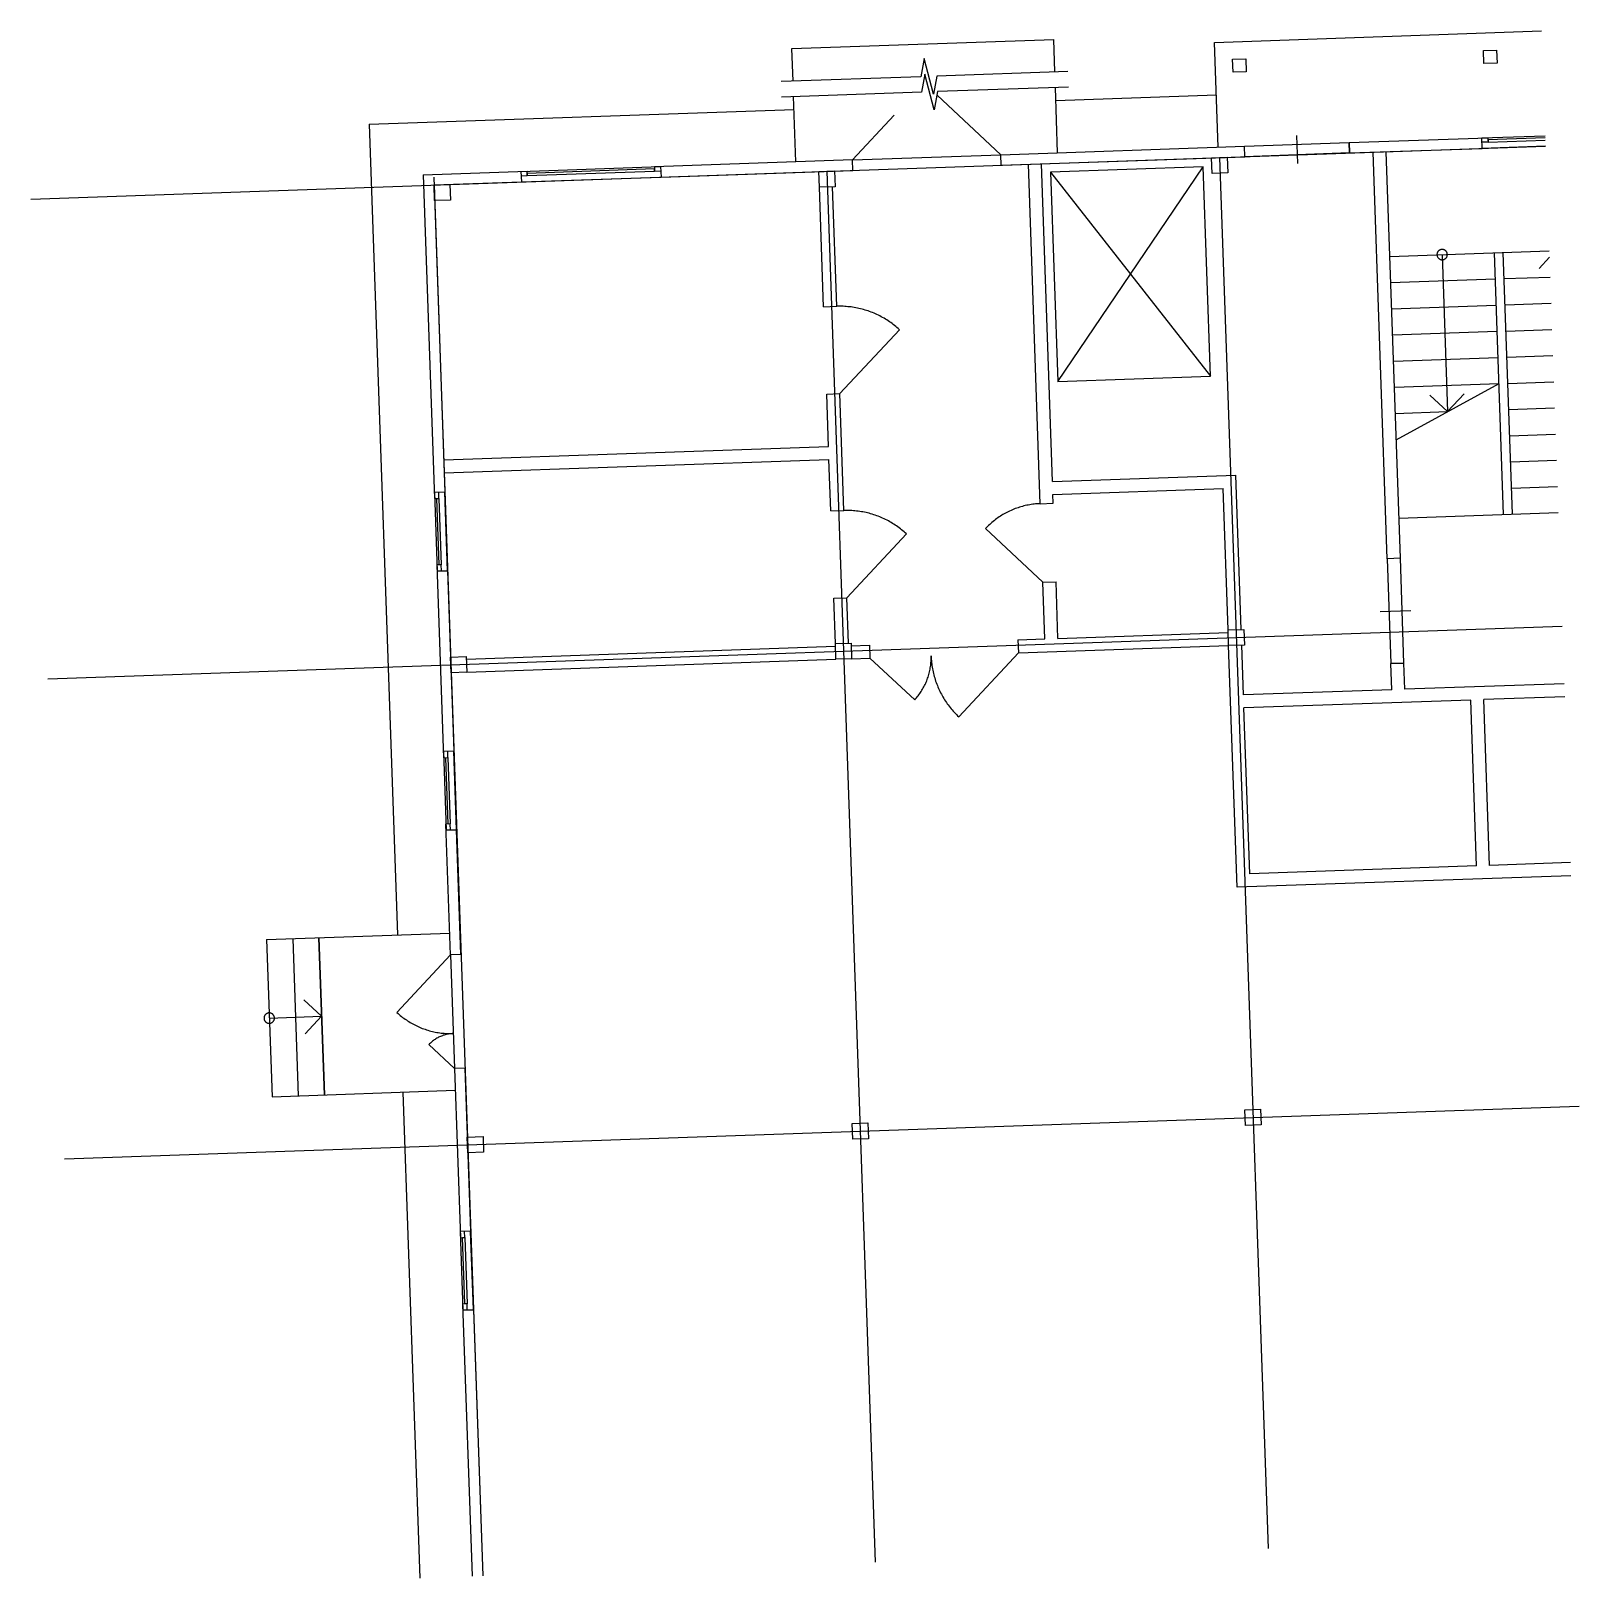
# Model space of a CAD drawing. Extents: x -27 to 2067, y -19 to 2074.
import ezdxf

# ---------------------------------------------------------------- set-up
doc = ezdxf.new("R2010")
doc.units = 0

msp = doc.modelspace()

# ---------------------------------------------------------------- linework, layer by layer
for p, q in [((1573.8, 2058.2), (2016, 2073.7)), ((1002.1, 2049.8), (1356.2, 2062.2)), ((1357.7, 2018.2), (1356.2, 2062.2)), ((1578.7, 1916.6), (1573.8, 2058.2)), ((1003.6, 2005.8), (1002.1, 2049.8)), ((1181.1, 2036.3), (1176.6, 2011.8)), ((1193.5, 1988.1), (1181.1, 2036.3)), ((1598.2, 2035.4), (1615.9, 2036)), ((1598.8, 2017.7), (1598.2, 2035.4)), ((1598.2, 2035.4), (1598.2, 2035.4)), ((1615.9, 2036), (1616.5, 2018.3)), ((1937.6, 2047.3), (1955.3, 2047.9)), ((1938.2, 2029.6), (1937.6, 2047.3)), ((1937.6, 2047.3), (1937.6, 2047.3)), ((1955.3, 2047.9), (1955.9, 2030.2)), ((1176.6, 2011.8), (987.4, 2005.2)), ((1181.9, 2015.3), (1177.4, 1990.8)), ((1194.3, 1967.1), (1181.9, 2015.3)), ((1198, 2012.6), (1193.5, 1988.1)), ((1375.4, 2018.8), (1198, 2012.6)), ((1616.5, 2018.3), (1598.8, 2017.7)), ((1955.9, 2030.2), (1938.2, 2029.6)), ((1177.4, 1990.8), (988.2, 1984.2)), ((1198.8, 1991.6), (1194.3, 1967.1)), ((1376.1, 1997.8), (1198.8, 1991.6)), ((1361.5, 1909), (1358.5, 1997.2)), ((1007.4, 1896.6), (1004.4, 1984.8)), ((1284.8, 1906.3), (1198.4, 1986.9)), ((1359.1, 1979.8), (1576.3, 1987.4)), ((430.1, 1947.4), (1005, 1967.4)), ((1084.2, 1899.3), (1140.5, 1959.8)), ((430.1, 1947.4), (468.4, 850.8)), ((1684.6, 1932.1), (1685.9, 1894.3)), ((1755.8, 1922.7), (1943.5, 1929.3)), ((1935.2, 1929), (2021, 1932)), ((1935.7, 1914.8), (1935.2, 1929)), ((1935.7, 1914.8), (1935.2, 1929)), ((1935.2, 1929), (1935.2, 1929)), ((1943.5, 1929.3), (1943.7, 1923.4)), ((2021.1, 1929.1), (1943.6, 1926.4)), ((-27.3, 1846.3), (2021.5, 1917.8)), ((1084.2, 1899.3), (1284.8, 1906.3)), ((1284.8, 1906.3), (1614.1, 1917.8)), ((1285.3, 1892.1), (1284.8, 1906.3)), ((1614.1, 1917.8), (1755.8, 1922.7)), ((1614.6, 1903.6), (1614.1, 1917.8)), ((1614.6, 1903.6), (1614.1, 1917.8)), ((1614.1, 1917.8), (1614.1, 1917.8)), ((1756.3, 1908.6), (1614.6, 1903.6)), ((1756.3, 1908.6), (1755.8, 1922.7)), ((1755.8, 1922.7), (1756.3, 1908.6)), ((1756.3, 1908.6), (1935.7, 1914.8)), ((1807.4, 1359.6), (1788.2, 1909.7)), ((1825.1, 1360.3), (1805.9, 1910.3)), ((1943.7, 1923.4), (1935.4, 1923.1)), ((2021.5, 1917.8), (1935.7, 1914.8)), ((1935.7, 1914.8), (1935.7, 1914.8)), ((1943.6, 1926.4), (1943.7, 1923.4)), ((1943.7, 1923.4), (2021.2, 1926.1)), ((635.6, 1883.6), (824.5, 1890.2)), ((816.3, 1887), (644, 1881)), ((1084.2, 1899.3), (816.2, 1889.9)), ((816.2, 1889.9), (816.4, 1884)), ((816.4, 1884), (816.3, 1887)), ((824.5, 1890.2), (825, 1876.1)), ((824.5, 1890.2), (824.5, 1890.2)), ((825, 1876.1), (1084.7, 1885.1)), ((1084.7, 1885.1), (1084.2, 1899.3)), ((1285.3, 1892.1), (1614.6, 1903.6)), ((1337.9, 1434.2), (1321.9, 1893.4)), ((1354.6, 1464.4), (1339.6, 1894)), ((1558.4, 1889.9), (1351.8, 1882.6)), ((1361.7, 1599.3), (1558.4, 1889.9)), ((1568.3, 1606.6), (1558.4, 1889.9)), ((1569.8, 1902.1), (1591, 1902.8)), ((1570.5, 1880.8), (1569.8, 1902.1)), ((1569.8, 1902.1), (1569.8, 1902.1)), ((1580.4, 1902.4), (1646.1, 21)), ((1591, 1902.8), (1591.8, 1881.6)), ((503.4, 1879), (643.9, 1883.9)), ((503.4, 1879), (518.7, 1441.1)), ((517.7, 1876), (583.8, -16.1)), ((518.1, 1865.3), (636.1, 1869.5)), ((518.1, 1865.3), (539.3, 1866.1)), ((518.1, 1865.3), (532.6, 1449.8)), ((518.8, 1844.1), (518.1, 1865.3)), ((518.1, 1865.3), (518.1, 1865.3)), ((539.3, 1866.1), (540.1, 1844.8)), ((635.6, 1883.6), (636.1, 1869.5)), ((635.8, 1877.7), (644.1, 1878)), ((636.1, 1869.5), (825, 1876.1)), ((644.1, 1878), (643.9, 1883.9)), ((643.9, 1883.9), (643.9, 1883.9)), ((644, 1881), (644.1, 1878)), ((644.1, 1878), (816.4, 1884)), ((644.1, 1878), (644.1, 1878)), ((816.4, 1884), (824.7, 1884.3)), ((1038.6, 1883.5), (1059.9, 1884.3)), ((1039.4, 1862.3), (1038.6, 1883.5)), ((1038.6, 1883.5), (1038.6, 1883.5)), ((1049.2, 1883.9), (1114.9, 2.5)), ((1059.9, 1884.3), (1060.6, 1863)), ((1351.8, 1882.6), (1568.3, 1606.6)), ((1351.8, 1882.6), (1361.7, 1599.3)), ((1351.8, 1882.6), (1351.8, 1882.6)), ((1591.8, 1881.6), (1570.5, 1880.8)), ((540.1, 1844.8), (518.8, 1844.1)), ((1060.6, 1863), (1039.4, 1862.3)), ((1045, 1700.6), (1039.4, 1862.3)), ((1062.7, 1701.2), (1057.1, 1862.9)), ((1810.8, 1768.7), (2026.4, 1776.2)), ((1874.7, 1772.5), (1874.6, 1771.9)), ((1874.6, 1771.9), (1874.6, 1771.4)), ((1874.6, 1771.4), (1874.6, 1770.9)), ((1874.6, 1770.9), (1874.6, 1770.4)), ((1874.6, 1770.4), (1874.7, 1769.8)), ((1874.8, 1773), (1874.7, 1772.5)), ((1874.7, 1769.8), (1874.8, 1769.3)), ((1875, 1773.5), (1874.8, 1773)), ((1874.8, 1769.3), (1875, 1768.8)), ((1875.2, 1774), (1875, 1773.5)), ((1875, 1768.8), (1875.2, 1768.3)), ((1875.4, 1774.5), (1875.2, 1774)), ((1875.2, 1768.3), (1875.4, 1767.9)), ((1875.7, 1774.9), (1875.4, 1774.5)), ((1875.4, 1767.9), (1875.7, 1767.4)), ((1876, 1775.3), (1875.7, 1774.9)), ((1875.7, 1767.4), (1876, 1767)), ((1876.3, 1775.8), (1876, 1775.3)), ((1876, 1767), (1876.3, 1766.6)), ((1876.7, 1776.1), (1876.3, 1775.8)), ((1876.3, 1766.6), (1876.6, 1766.2)), ((1876.6, 1766.2), (1877, 1765.8)), ((1877, 1776.5), (1876.7, 1776.1)), ((1877.5, 1776.8), (1877, 1776.5)), ((1877, 1765.8), (1877.4, 1765.5)), ((1877.4, 1765.5), (1877.9, 1765.2)), ((1877.9, 1777.1), (1877.5, 1776.8)), ((1878.4, 1777.4), (1877.9, 1777.1)), ((1877.9, 1765.2), (1878.3, 1764.9)), ((1878.3, 1764.9), (1878.8, 1764.7)), ((1878.8, 1777.6), (1878.4, 1777.4)), ((1879.3, 1777.8), (1878.8, 1777.6)), ((1878.8, 1764.7), (1879.3, 1764.5)), ((1879.8, 1778), (1879.3, 1777.8)), ((1879.3, 1764.5), (1879.8, 1764.3)), ((1880.3, 1778.1), (1879.8, 1778)), ((1879.8, 1764.3), (1880.3, 1764.2)), ((1880.9, 1778.1), (1880.3, 1778.1)), ((1880.3, 1764.2), (1880.8, 1764.1)), ((1880.8, 1764.1), (1881.4, 1764.1)), ((1881.4, 1778.2), (1880.9, 1778.1)), ((1881.9, 1778.2), (1881.4, 1778.2)), ((1881.4, 1764.1), (1881.9, 1764.1)), ((1881.6, 1771.1), (1889.1, 1558.7)), ((1882.4, 1778.1), (1881.9, 1778.2)), ((1881.9, 1764.1), (1882.4, 1764.1)), ((1883, 1778.1), (1882.4, 1778.1)), ((1882.4, 1764.1), (1882.9, 1764.2)), ((1882.9, 1764.2), (1883.4, 1764.3)), ((1883.5, 1777.9), (1883, 1778.1)), ((1883.4, 1764.3), (1883.9, 1764.5)), ((1884, 1777.8), (1883.5, 1777.9)), ((1883.9, 1764.5), (1884.4, 1764.7)), ((1884.5, 1777.6), (1884, 1777.8)), ((1884.4, 1764.7), (1884.9, 1764.9)), ((1884.9, 1777.4), (1884.5, 1777.6)), ((1885.4, 1777.1), (1884.9, 1777.4)), ((1884.9, 1764.9), (1885.4, 1765.2)), ((1885.8, 1776.8), (1885.4, 1777.1)), ((1885.4, 1765.2), (1885.8, 1765.5)), ((1886.2, 1776.5), (1885.8, 1776.8)), ((1885.8, 1765.5), (1886.2, 1765.8)), ((1886.6, 1776.1), (1886.2, 1776.5)), ((1886.2, 1765.8), (1886.6, 1766.1)), ((1887, 1775.7), (1886.6, 1776.1)), ((1886.6, 1766.1), (1887, 1766.5)), ((1887.3, 1775.3), (1887, 1775.7)), ((1887, 1766.5), (1887.3, 1766.9)), ((1887.6, 1774.9), (1887.3, 1775.3)), ((1887.3, 1766.9), (1887.6, 1767.4)), ((1887.9, 1774.4), (1887.6, 1774.9)), ((1887.6, 1767.4), (1887.9, 1767.8)), ((1888.1, 1773.9), (1887.9, 1774.4)), ((1887.9, 1767.8), (1888.1, 1768.3)), ((1888.3, 1773.5), (1888.1, 1773.9)), ((1888.1, 1768.3), (1888.3, 1768.8)), ((1888.4, 1772.9), (1888.3, 1773.5)), ((1888.3, 1768.8), (1888.4, 1769.3)), ((1888.6, 1772.4), (1888.4, 1772.9)), ((1888.4, 1769.3), (1888.6, 1769.8)), ((1888.6, 1771.9), (1888.6, 1772.4)), ((1888.7, 1771.4), (1888.6, 1771.9)), ((1888.6, 1770.3), (1888.7, 1770.9)), ((1888.6, 1769.8), (1888.6, 1770.3)), ((1888.7, 1770.9), (1888.7, 1771.4)), ((1964.8, 1419.5), (1952.5, 1773.6)), ((1976.6, 1419.9), (1964.3, 1774)), ((2012.7, 1752.5), (2026.7, 1767.5)), ((1812, 1733.3), (1953.7, 1738.2)), ((1965.5, 1738.6), (2027.7, 1740.8)), ((1045, 1700.6), (1062.7, 1701.2)), ((1064.9, 1701.2), (1062.7, 1701.2)), ((1067, 1701.3), (1064.9, 1701.2)), ((1069.2, 1701.2), (1067, 1701.3)), ((1071.3, 1701.2), (1069.2, 1701.2)), ((1073.5, 1701.1), (1071.3, 1701.2)), ((1075.6, 1700.9), (1073.5, 1701.1)), ((1077.8, 1700.7), (1075.6, 1700.9)), ((1079.9, 1700.5), (1077.8, 1700.7)), ((1082.1, 1700.3), (1079.9, 1700.5)), ((1084.2, 1700), (1082.1, 1700.3)), ((1086.4, 1699.6), (1084.2, 1700)), ((1088.5, 1699.3), (1086.4, 1699.6)), ((1090.6, 1698.8), (1088.5, 1699.3)), ((1092.7, 1698.4), (1090.6, 1698.8)), ((1094.8, 1697.9), (1092.7, 1698.4)), ((1096.9, 1697.4), (1094.8, 1697.9)), ((1099, 1696.8), (1096.9, 1697.4)), ((1101, 1696.2), (1099, 1696.8)), ((1813.3, 1697.8), (1954.9, 1702.8)), ((1966.7, 1703.2), (2028.9, 1705.4)), ((1103.1, 1695.5), (1101, 1696.2)), ((1105.1, 1694.9), (1103.1, 1695.5)), ((1107.2, 1694.1), (1105.1, 1694.9)), ((1109.2, 1693.4), (1107.2, 1694.1)), ((1111.2, 1692.6), (1109.2, 1693.4)), ((1113.2, 1691.8), (1111.2, 1692.6)), ((1115.2, 1690.9), (1113.2, 1691.8)), ((1117.1, 1690), (1115.2, 1690.9)), ((1119.1, 1689.1), (1117.1, 1690)), ((1121, 1688.1), (1119.1, 1689.1)), ((1122.9, 1687.1), (1121, 1688.1)), ((1124.8, 1686), (1122.9, 1687.1)), ((1126.7, 1685), (1124.8, 1686)), ((1128.5, 1683.9), (1126.7, 1685)), ((1130.4, 1682.7), (1128.5, 1683.9)), ((1132.2, 1681.5), (1130.4, 1682.7)), ((1133.9, 1680.3), (1132.2, 1681.5)), ((1135.7, 1679.1), (1133.9, 1680.3)), ((1137.5, 1677.8), (1135.7, 1679.1)), ((1139.2, 1676.5), (1137.5, 1677.8)), ((1140.9, 1675.2), (1139.2, 1676.5)), ((1066.8, 1583.1), (1147.4, 1669.5)), ((1142.5, 1673.8), (1140.9, 1675.2)), ((1144.2, 1672.4), (1142.5, 1673.8)), ((1145.8, 1671), (1144.2, 1672.4)), ((1147.4, 1669.5), (1145.8, 1671)), ((1814.5, 1662.4), (1956.2, 1667.4)), ((1968, 1667.8), (2030.1, 1670)), ((1969.2, 1632.4), (2031.4, 1634.6)), ((1815.8, 1627), (1957.4, 1632)), ((1361.7, 1599.3), (1568.3, 1606.6)), ((1817, 1591.6), (1958.6, 1596.6)), ((1819.5, 1520.8), (1958.6, 1596.6)), ((1970.4, 1597), (2032.6, 1599.1)), ((1049.1, 1582.5), (1066.8, 1583.1)), ((1051.6, 1511.7), (1049.1, 1582.5)), ((1072.4, 1425), (1066.8, 1583.1)), ((1865.1, 1581), (1889.1, 1558.7)), ((1911.4, 1582.6), (1889.1, 1558.7)), ((1818.2, 1556.2), (1889.1, 1558.7)), ((1971.7, 1561.6), (2033.8, 1563.7)), ((531.1, 1493.5), (1051.6, 1511.7)), ((1972.9, 1526.1), (2035.1, 1528.3)), ((531.7, 1475.8), (1052.2, 1494)), ((1054.7, 1424.4), (1052.2, 1494)), ((1974.2, 1490.7), (2036.3, 1492.9)), ((1354.6, 1464.4), (1602.5, 1473)), ((1609.8, 1264.1), (1602.5, 1473)), ((532.6, 1449.8), (518.4, 1449.4)), ((532.6, 1449.8), (518.4, 1449.4)), ((518.4, 1449.4), (522.1, 1343.1)), ((518.4, 1449.4), (518.4, 1449.4)), ((524.6, 1441.3), (524.3, 1449.6)), ((536.3, 1343.6), (532.6, 1449.8)), ((532.6, 1449.8), (532.6, 1449.8)), ((1355.2, 1446.7), (1585.4, 1454.7)), ((1355.6, 1434.9), (1355.2, 1446.7)), ((1592.1, 1263.5), (1585.4, 1454.7)), ((1975.4, 1455.3), (2037.6, 1457.5)), ((518.7, 1441.1), (524.6, 1441.3)), ((521.7, 1441.2), (524.6, 1441.3)), ((524.8, 1351.5), (521.7, 1441.2)), ((524.6, 1441.3), (527.7, 1351.6)), ((1054.7, 1424.4), (1072.4, 1425)), ((1074.5, 1425), (1072.4, 1425)), ((1076.7, 1425), (1074.5, 1425)), ((1078.8, 1425), (1076.7, 1425)), ((1081, 1425), (1078.8, 1425)), ((1083.1, 1424.9), (1081, 1425)), ((1085.3, 1424.7), (1083.1, 1424.9)), ((1087.4, 1424.5), (1085.3, 1424.7)), ((1089.6, 1424.3), (1087.4, 1424.5)), ((1091.7, 1424.1), (1089.6, 1424.3)), ((1093.9, 1423.8), (1091.7, 1424.1)), ((1296.6, 1424.3), (1294.8, 1423.4)), ((1298.5, 1425.2), (1296.6, 1424.3)), ((1300.4, 1426), (1298.5, 1425.2)), ((1302.3, 1426.7), (1300.4, 1426)), ((1304.2, 1427.5), (1302.3, 1426.7)), ((1306.1, 1428.2), (1304.2, 1427.5)), ((1308, 1428.8), (1306.1, 1428.2)), ((1309.9, 1429.5), (1308, 1428.8)), ((1311.9, 1430.1), (1309.9, 1429.5)), ((1313.8, 1430.6), (1311.9, 1430.1)), ((1315.8, 1431.1), (1313.8, 1430.6)), ((1317.8, 1431.6), (1315.8, 1431.1)), ((1319.8, 1432), (1317.8, 1431.6)), ((1321.8, 1432.4), (1319.8, 1432)), ((1323.8, 1432.8), (1321.8, 1432.4)), ((1325.8, 1433.1), (1323.8, 1432.8)), ((1327.8, 1433.4), (1325.8, 1433.1)), ((1329.8, 1433.6), (1327.8, 1433.4)), ((1331.8, 1433.9), (1329.8, 1433.6)), ((1333.9, 1434), (1331.8, 1433.9)), ((1335.9, 1434.2), (1333.9, 1434)), ((1337.9, 1434.2), (1335.9, 1434.2)), ((1337.9, 1434.2), (1355.6, 1434.9)), ((1096, 1423.4), (1093.9, 1423.8)), ((1098.1, 1423), (1096, 1423.4)), ((1100.2, 1422.6), (1098.1, 1423)), ((1102.3, 1422.2), (1100.2, 1422.6)), ((1104.4, 1421.7), (1102.3, 1422.2)), ((1106.5, 1421.2), (1104.4, 1421.7)), ((1108.6, 1420.6), (1106.5, 1421.2)), ((1110.7, 1420), (1108.6, 1420.6)), ((1112.7, 1419.3), (1110.7, 1420)), ((1114.8, 1418.7), (1112.7, 1419.3)), ((1116.8, 1417.9), (1114.8, 1418.7)), ((1118.9, 1417.2), (1116.8, 1417.9)), ((1120.9, 1416.4), (1118.9, 1417.2)), ((1122.8, 1415.6), (1120.9, 1416.4)), ((1124.8, 1414.7), (1122.8, 1415.6)), ((1126.8, 1413.8), (1124.8, 1414.7)), ((1128.7, 1412.9), (1126.8, 1413.8)), ((1130.7, 1411.9), (1128.7, 1412.9)), ((1132.6, 1410.9), (1130.7, 1411.9)), ((1134.5, 1409.8), (1132.6, 1410.9)), ((1136.3, 1408.8), (1134.5, 1409.8)), ((1138.2, 1407.6), (1136.3, 1408.8)), ((1140, 1406.5), (1138.2, 1407.6)), ((1141.8, 1405.3), (1140, 1406.5)), ((1143.6, 1404.1), (1141.8, 1405.3)), ((1145.4, 1402.9), (1143.6, 1404.1)), ((1266.7, 1403.4), (1265.3, 1402)), ((1268.2, 1404.9), (1266.7, 1403.4)), ((1269.7, 1406.2), (1268.2, 1404.9)), ((1271.2, 1407.6), (1269.7, 1406.2)), ((1272.7, 1408.9), (1271.2, 1407.6)), ((1274.3, 1410.2), (1272.7, 1408.9)), ((1275.9, 1411.5), (1274.3, 1410.2)), ((1277.5, 1412.8), (1275.9, 1411.5)), ((1279.1, 1414), (1277.5, 1412.8)), ((1280.8, 1415.2), (1279.1, 1414)), ((1282.5, 1416.3), (1280.8, 1415.2)), ((1284.2, 1417.4), (1282.5, 1416.3)), ((1285.9, 1418.5), (1284.2, 1417.4)), ((1287.6, 1419.6), (1285.9, 1418.5)), ((1289.4, 1420.6), (1287.6, 1419.6)), ((1291.2, 1421.6), (1289.4, 1420.6)), ((1293, 1422.5), (1291.2, 1421.6)), ((1294.8, 1423.4), (1293, 1422.5)), ((1823.2, 1414.6), (2038.8, 1422.1)), ((1076.5, 1306.9), (1157, 1393.3)), ((1147.1, 1401.6), (1145.4, 1402.9)), ((1148.8, 1400.3), (1147.1, 1401.6)), ((1150.5, 1399), (1148.8, 1400.3)), ((1152.2, 1397.6), (1150.5, 1399)), ((1153.8, 1396.2), (1152.2, 1397.6)), ((1155.4, 1394.8), (1153.8, 1396.2)), ((1157, 1393.3), (1155.4, 1394.8)), ((1265.3, 1402), (1263.9, 1400.5)), ((1341.7, 1328), (1263.9, 1400.5)), ((527.7, 1351.6), (521.8, 1351.4)), ((521.8, 1351.4), (521.8, 1351.4)), ((521.8, 1351.4), (530.9, 1090.5)), ((536.3, 1343.6), (522.1, 1343.1)), ((522.1, 1343.1), (536.3, 1343.6)), ((527.7, 1351.6), (524.8, 1351.5)), ((524.8, 1351.5), (524.8, 1351.5)), ((528, 1343.3), (527.7, 1351.6)), ((536.3, 1343.6), (544.8, 1099.3)), ((1825.1, 1360.3), (1807.4, 1359.6)), ((1825.1, 1360.3), (1807.4, 1359.6)), ((1807.4, 1359.6), (1812.3, 1218)), ((1807.4, 1359.6), (1807.4, 1359.6)), ((1830, 1218.6), (1825.1, 1360.3)), ((1341.7, 1328), (1359.4, 1328.6)), ((1344.3, 1251.3), (1341.7, 1328)), ((1362, 1251.9), (1359.4, 1328.6)), ((1058.8, 1306.3), (1076.5, 1306.9)), ((1060.9, 1244.9), (1058.8, 1306.3)), ((1078.6, 1245.6), (1076.5, 1306.9)), ((1798, 1288.4), (1839.4, 1289.8)), ((-4.6, 1197.1), (2044.2, 1268.6)), ((1362, 1251.9), (1592.2, 1259.9)), ((1592.1, 1263.5), (1613.3, 1264.2)), ((1592.8, 1242.2), (1592.1, 1263.5)), ((1592.1, 1263.5), (1592.1, 1263.5)), ((1613.3, 1264.2), (1614.1, 1243)), ((561.7, 1224), (1061, 1241.4)), ((1060.9, 1244.9), (1082.2, 1245.7)), ((1061.7, 1223.7), (1060.9, 1244.9)), ((1060.9, 1244.9), (1060.9, 1244.9)), ((1082.2, 1245.7), (1082.9, 1224.4)), ((1082.3, 1242.1), (1107.1, 1243)), ((1107.1, 1243), (1107.7, 1225.3)), ((1307.7, 1250), (1344.3, 1251.3)), ((1307.7, 1250), (1308.4, 1232.3)), ((1308.4, 1232.3), (1592.8, 1242.2)), ((1614.1, 1243), (1592.8, 1242.2)), ((1604.2, 915.3), (1592.8, 1242.2)), ((1612.9, 1175.6), (1610.5, 1242.9)), ((540.4, 1226.8), (561.6, 1227.5)), ((541.1, 1205.5), (540.4, 1226.8)), ((540.4, 1226.8), (540.4, 1226.8)), ((561.6, 1227.5), (562.4, 1206.3)), ((562.4, 1206.3), (1061.7, 1223.7)), ((1082.9, 1224.4), (1061.7, 1223.7)), ((1082.9, 1224.4), (1107.7, 1225.3)), ((1107.7, 1225.3), (1168.2, 1168.9)), ((1189.6, 1213.8), (1189.8, 1215.6)), ((1189.8, 1215.6), (1190, 1217.4)), ((1190, 1217.4), (1190.1, 1219.2)), ((1190.1, 1219.2), (1190.3, 1221)), ((1190.4, 1226.4), (1190.3, 1228.2)), ((1190.3, 1228.2), (1190.4, 1226)), ((1190.3, 1222.8), (1190.4, 1224.6)), ((1190.3, 1221), (1190.3, 1222.8)), ((1190.4, 1224.6), (1190.4, 1226.4)), ((1190.4, 1226), (1190.5, 1223.9)), ((1190.5, 1223.9), (1190.7, 1221.7)), ((1190.7, 1221.7), (1190.9, 1219.6)), ((1190.9, 1219.6), (1191.2, 1217.4)), ((1191.2, 1217.4), (1191.5, 1215.3)), ((1191.5, 1215.3), (1191.8, 1213.2)), ((1308.4, 1232.3), (1227.8, 1145.9)), ((1830, 1218.6), (1812.3, 1218)), ((1812.3, 1218), (1830, 1218.6)), ((1813.6, 1182.6), (1812.3, 1218)), ((1831.3, 1183.2), (1830, 1218.6)), ((562.4, 1206.3), (541.1, 1205.5)), ((1183.8, 1193), (1184.5, 1194.7)), ((1184.5, 1194.7), (1185.1, 1196.3)), ((1185.1, 1196.3), (1185.7, 1198)), ((1185.7, 1198), (1186.3, 1199.7)), ((1186.3, 1199.7), (1186.9, 1201.5)), ((1186.9, 1201.5), (1187.4, 1203.2)), ((1187.4, 1203.2), (1187.8, 1204.9)), ((1187.8, 1204.9), (1188.3, 1206.7)), ((1188.3, 1206.7), (1188.6, 1208.5)), ((1188.6, 1208.5), (1189, 1210.2)), ((1189, 1210.2), (1189.3, 1212)), ((1189.3, 1212), (1189.6, 1213.8)), ((1191.8, 1213.2), (1192.2, 1211)), ((1192.2, 1211), (1192.6, 1208.9)), ((1192.6, 1208.9), (1193, 1206.8)), ((1193, 1206.8), (1193.5, 1204.7)), ((1193.5, 1204.7), (1194, 1202.6)), ((1194, 1202.6), (1194.6, 1200.5)), ((1194.6, 1200.5), (1195.2, 1198.5)), ((1195.2, 1198.5), (1195.8, 1196.4)), ((1195.8, 1196.4), (1196.5, 1194.3)), ((1196.5, 1194.3), (1197.2, 1192.3)), ((1170.6, 1171.6), (1171.7, 1173)), ((1171.7, 1173), (1172.8, 1174.4)), ((1172.8, 1174.4), (1173.9, 1175.8)), ((1173.9, 1175.8), (1175, 1177.3)), ((1175, 1177.3), (1176, 1178.8)), ((1176, 1178.8), (1177, 1180.3)), ((1177, 1180.3), (1178, 1181.8)), ((1178, 1181.8), (1178.9, 1183.3)), ((1178.9, 1183.3), (1179.8, 1184.9)), ((1179.8, 1184.9), (1180.7, 1186.5)), ((1180.7, 1186.5), (1181.5, 1188.1)), ((1181.5, 1188.1), (1182.3, 1189.7)), ((1182.3, 1189.7), (1183.1, 1191.3)), ((1183.1, 1191.3), (1183.8, 1193)), ((1197.2, 1192.3), (1198, 1190.3)), ((1198, 1190.3), (1198.8, 1188.3)), ((1198.8, 1188.3), (1199.6, 1186.3)), ((1199.6, 1186.3), (1200.4, 1184.3)), ((1200.4, 1184.3), (1201.3, 1182.3)), ((1201.3, 1182.3), (1202.3, 1180.4)), ((1202.3, 1180.4), (1203.2, 1178.5)), ((1203.2, 1178.5), (1204.2, 1176.6)), ((1204.2, 1176.6), (1205.3, 1174.7)), ((1205.3, 1174.7), (1206.3, 1172.8)), ((1206.3, 1172.8), (1207.4, 1170.9)), ((1813.6, 1182.6), (1612.9, 1175.6)), ((2046.9, 1190.7), (1831.3, 1183.2)), ((2047.5, 1173), (1938.1, 1169.2)), ((1168.2, 1168.9), (1169.4, 1170.2)), ((1169.4, 1170.2), (1170.6, 1171.6)), ((1207.4, 1170.9), (1208.6, 1169.1)), ((1208.6, 1169.1), (1209.7, 1167.3)), ((1209.7, 1167.3), (1211, 1165.5)), ((1211, 1165.5), (1212.2, 1163.7)), ((1212.2, 1163.7), (1213.5, 1162)), ((1213.5, 1162), (1214.8, 1160.3)), ((1214.8, 1160.3), (1216.1, 1158.6)), ((1216.1, 1158.6), (1217.5, 1156.9)), ((1217.5, 1156.9), (1218.8, 1155.2)), ((1218.8, 1155.2), (1220.3, 1153.6)), ((1220.3, 1153.6), (1221.7, 1152)), ((1221.7, 1152), (1223.2, 1150.5)), ((1920.4, 1168.6), (1613.5, 1157.9)), ((1621.3, 933.6), (1613.5, 1157.9)), ((1928.2, 944.3), (1920.4, 1168.6)), ((1945.9, 944.9), (1938.1, 1169.2)), ((1223.2, 1150.5), (1224.7, 1148.9)), ((1224.7, 1148.9), (1226.2, 1147.4)), ((1226.2, 1147.4), (1227.8, 1145.9)), ((544.8, 1099.3), (530.7, 1098.8)), ((544.8, 1099.3), (530.7, 1098.8)), ((530.7, 1098.8), (534.4, 992.5)), ((530.7, 1098.8), (530.7, 1098.8)), ((530.9, 1090.5), (536.8, 1090.7)), ((533.9, 1090.6), (536.8, 1090.7)), ((537, 1000.9), (533.9, 1090.6)), ((536.8, 1090.7), (536.6, 1099)), ((536.8, 1090.7), (540, 1001)), ((548.5, 993), (544.8, 1099.3)), ((544.8, 1099.3), (544.8, 1099.3)), ((540, 1001), (534.1, 1000.8)), ((540.3, 823.8), (534.1, 1000.8)), ((534.1, 1000.8), (534.1, 1000.8)), ((548.5, 993), (534.4, 992.5)), ((534.4, 992.5), (548.5, 993)), ((540, 1001), (537, 1000.9)), ((537, 1000.9), (537, 1000.9)), ((540.3, 992.8), (540, 1001)), ((554.4, 824.2), (548.5, 993)), ((1928.2, 944.3), (1621.3, 933.6)), ((2055.3, 948.7), (1945.9, 944.9)), ((2055.9, 931), (1604.2, 915.3)), ((291.3, 844.6), (539.2, 853.3)), ((291.3, 844.6), (298.8, 632.1)), ((326.8, 845.8), (334.2, 633.4)), ((362.2, 847.1), (369.6, 634.6)), ((369.6, 634.6), (362.2, 847.1)), ((540.3, 823.8), (467.8, 746)), ((554.4, 824.2), (540.3, 823.8)), ((540.3, 823.8), (545.6, 670.3)), ((341.9, 763.2), (365.9, 740.8)), ((288.1, 739.2), (288, 738.7)), ((288, 738.7), (288, 738.1)), ((288, 738.1), (288, 737.6)), ((288, 737.6), (288.1, 737.1)), ((288.3, 740.2), (288.1, 739.7)), ((288.1, 739.7), (288.1, 739.2)), ((288.1, 737.1), (288.2, 736.6)), ((288.2, 736.6), (288.4, 736.1)), ((288.4, 740.7), (288.3, 740.2)), ((288.6, 741.2), (288.4, 740.7)), ((288.4, 736.1), (288.6, 735.6)), ((288.8, 741.7), (288.6, 741.2)), ((288.6, 735.6), (288.8, 735.1)), ((289.1, 742.1), (288.8, 741.7)), ((288.8, 735.1), (289.1, 734.6)), ((289.4, 742.6), (289.1, 742.1)), ((289.1, 734.6), (289.4, 734.2)), ((289.7, 743), (289.4, 742.6)), ((289.4, 734.2), (289.7, 733.8)), ((290.1, 743.4), (289.7, 743)), ((289.7, 733.8), (290.1, 733.4)), ((290.5, 743.7), (290.1, 743.4)), ((290.1, 733.4), (290.4, 733)), ((290.4, 733), (290.9, 732.7)), ((290.9, 744.1), (290.5, 743.7)), ((291.3, 744.3), (290.9, 744.1)), ((291.8, 744.6), (291.3, 744.3)), ((292.3, 744.8), (291.8, 744.6)), ((292.7, 745), (292.3, 744.8)), ((293.2, 745.2), (292.7, 745)), ((293.8, 745.3), (293.2, 745.2)), ((294.3, 745.4), (293.8, 745.3)), ((294.8, 745.4), (294.3, 745.4)), ((295.3, 745.4), (294.8, 745.4)), ((295.1, 738.4), (365.9, 740.8)), ((295.9, 745.4), (295.3, 745.4)), ((296.4, 745.3), (295.9, 745.4)), ((296.9, 745.2), (296.4, 745.3)), ((297.4, 745), (296.9, 745.2)), ((297.9, 744.8), (297.4, 745)), ((298.4, 744.6), (297.9, 744.8)), ((298.8, 744.3), (298.4, 744.6)), ((299.3, 744), (298.8, 744.3)), ((299.2, 732.7), (299.6, 733)), ((299.7, 743.7), (299.3, 744)), ((299.6, 733), (300, 733.4)), ((300.1, 743.3), (299.7, 743.7)), ((300, 733.4), (300.4, 733.8)), ((300.4, 743), (300.1, 743.3)), ((300.7, 742.5), (300.4, 743)), ((300.4, 733.8), (300.7, 734.2)), ((301, 742.1), (300.7, 742.5)), ((300.7, 734.2), (301, 734.6)), ((301.3, 741.6), (301, 742.1)), ((301, 734.6), (301.3, 735.1)), ((301.5, 741.2), (301.3, 741.6)), ((301.3, 735.1), (301.5, 735.5)), ((301.7, 740.7), (301.5, 741.2)), ((301.5, 735.5), (301.7, 736)), ((301.9, 740.2), (301.7, 740.7)), ((301.7, 736), (301.9, 736.5)), ((302, 739.7), (301.9, 740.2)), ((301.9, 736.5), (302, 737)), ((302.1, 739.1), (302, 739.7)), ((302, 737), (302.1, 737.6)), ((302.1, 738.6), (302.1, 739.1)), ((302.1, 738.1), (302.1, 738.6)), ((302.1, 737.6), (302.1, 738.1)), ((343.5, 716.9), (365.9, 740.8)), ((467.8, 746), (469.3, 744.6)), ((469.3, 744.6), (470.8, 743.3)), ((470.8, 743.3), (472.3, 742)), ((472.3, 742), (473.9, 740.7)), ((473.9, 740.7), (475.5, 739.4)), ((475.5, 739.4), (477.2, 738.2)), ((477.2, 738.2), (478.8, 737)), ((478.8, 737), (480.5, 735.9)), ((480.5, 735.9), (482.2, 734.7)), ((482.2, 734.7), (483.9, 733.6)), ((483.9, 733.6), (485.6, 732.6)), ((290.9, 732.7), (291.3, 732.4)), ((291.3, 732.4), (291.7, 732.1)), ((291.7, 732.1), (292.2, 731.9)), ((292.2, 731.9), (292.7, 731.7)), ((292.7, 731.7), (293.2, 731.6)), ((293.2, 731.6), (293.7, 731.4)), ((293.7, 731.4), (294.3, 731.4)), ((294.3, 731.4), (294.8, 731.3)), ((294.8, 731.3), (295.3, 731.3)), ((295.3, 731.3), (295.8, 731.4)), ((295.8, 731.4), (296.4, 731.4)), ((296.4, 731.4), (296.9, 731.6)), ((296.9, 731.6), (297.4, 731.7)), ((297.4, 731.7), (297.9, 731.9)), ((297.9, 731.9), (298.3, 732.1)), ((298.3, 732.1), (298.8, 732.4)), ((298.8, 732.4), (299.2, 732.7)), ((485.6, 732.6), (487.4, 731.5)), ((487.4, 731.5), (489.2, 730.5)), ((489.2, 730.5), (491, 729.6)), ((491, 729.6), (492.8, 728.6)), ((492.8, 728.6), (494.6, 727.8)), ((494.6, 727.8), (496.4, 726.9)), ((496.4, 726.9), (498.3, 726.1)), ((498.3, 726.1), (500.2, 725.3)), ((500.2, 725.3), (502.1, 724.5)), ((502.1, 724.5), (504, 723.8)), ((504, 723.8), (505.9, 723.2)), ((505.9, 723.2), (507.8, 722.5)), ((507.8, 722.5), (509.8, 721.9)), ((509.8, 721.9), (511.7, 721.3)), ((511.7, 721.3), (513.7, 720.8)), ((513.7, 720.8), (515.7, 720.3)), ((515.7, 720.3), (517.7, 719.9)), ((517.7, 719.9), (519.7, 719.5)), ((519.7, 719.5), (521.7, 719.1)), ((521.7, 719.1), (523.7, 718.8)), ((524.2, 712.4), (523, 711.8)), ((523.7, 718.8), (525.7, 718.5)), ((525.4, 713), (524.2, 712.4)), ((526.7, 713.6), (525.4, 713)), ((525.7, 718.5), (527.7, 718.2)), ((527.9, 714.1), (526.7, 713.6)), ((527.7, 718.2), (529.7, 718)), ((529.2, 714.6), (527.9, 714.1)), ((530.5, 715.1), (529.2, 714.6)), ((529.7, 718), (531.8, 717.8)), ((531.8, 715.5), (530.5, 715.1)), ((531.8, 717.8), (533.8, 717.6)), ((533.1, 715.9), (531.8, 715.5)), ((534.5, 716.2), (533.1, 715.9)), ((533.8, 717.6), (535.8, 717.5)), ((535.8, 716.5), (534.5, 716.2)), ((535.8, 717.5), (537.9, 717.5)), ((537.1, 716.8), (535.8, 716.5)), ((538.5, 717), (537.1, 716.8)), ((537.9, 717.5), (539.9, 717.5)), ((539.9, 717.2), (538.5, 717)), ((539.9, 717.5), (541.9, 717.5)), ((541.2, 717.3), (539.9, 717.2)), ((542.6, 717.4), (541.2, 717.3)), ((541.9, 717.5), (544, 717.5)), ((544, 717.5), (542.6, 717.4)), ((512, 703.5), (511.1, 702.5)), ((545.6, 670.3), (511.1, 702.5)), ((513, 704.5), (512, 703.5)), ((514, 705.4), (513, 704.5)), ((515, 706.3), (514, 705.4)), ((516.1, 707.2), (515, 706.3)), ((517.2, 708), (516.1, 707.2)), ((518.3, 708.8), (517.2, 708)), ((519.4, 709.6), (518.3, 708.8)), ((520.6, 710.4), (519.4, 709.6)), ((521.8, 711.1), (520.6, 710.4)), ((523, 711.8), (521.8, 711.1)), ((559.8, 670.8), (545.6, 670.3)), ((545.6, 670.3), (553.6, 441.3)), ((559.8, 670.8), (567.5, 450.1)), ((298.8, 632.1), (546.6, 640.8)), ((475.8, 638.3), (498.8, -19)), ((18.1, 547.9), (2066.8, 619.4)), ((1614.8, 614.3), (1636, 615)), ((1615.5, 593), (1614.8, 614.3)), ((1614.8, 614.3), (1614.8, 614.3)), ((1636, 615), (1636.7, 593.8)), ((1083.6, 595.7), (1104.8, 596.5)), ((1084.3, 574.5), (1083.6, 595.7)), ((1083.6, 595.7), (1083.6, 595.7)), ((1104.8, 596.5), (1105.6, 575.2)), ((1636.7, 593.8), (1615.5, 593)), ((563, 577.5), (584.3, 578.3)), ((563.8, 556.3), (563, 577.5)), ((563, 577.5), (563, 577.5)), ((584.3, 578.3), (585, 557)), ((1105.6, 575.2), (1084.3, 574.5)), ((585, 557), (563.8, 556.3)), ((567.5, 450.1), (553.3, 449.6)), ((567.5, 450.1), (553.3, 449.6)), ((553.3, 449.6), (557, 343.3)), ((553.3, 449.6), (553.3, 449.6)), ((553.6, 441.3), (559.5, 441.5)), ((556.6, 441.4), (559.5, 441.5)), ((559.7, 351.7), (556.6, 441.4)), ((559.5, 441.5), (559.2, 449.8)), ((559.5, 441.5), (562.6, 351.8)), ((571.2, 343.8), (567.5, 450.1)), ((567.5, 450.1), (567.5, 450.1)), ((562.6, 351.8), (556.7, 351.6)), ((556.7, 351.6), (569.6, -16.6)), ((556.7, 351.6), (556.7, 351.6)), ((571.2, 343.8), (557, 343.3)), ((557, 343.3), (571.2, 343.8)), ((562.6, 351.8), (559.7, 351.7)), ((559.7, 351.7), (559.7, 351.7)), ((562.9, 343.5), (562.6, 351.8)), ((571.2, 343.8), (583.8, -16.1))]:
    msp.add_line(p, q)

doc.saveas('drawing.dxf')
